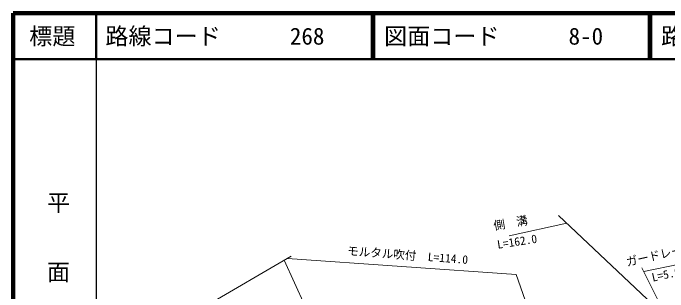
# Model space of a CAD drawing. Units: millimetres, scale not verified. Extents: x 40000 to 680000, y 20000 to 380000.
# Drawn here: x 40000 to 181866, y 319611 to 380000 of the extents above; entities that cross this region are included whole.
import ezdxf
from ezdxf.enums import TextEntityAlignment as Align

# ---------------------------------------------------------------- set-up
doc = ezdxf.new("R2010")
doc.units = ezdxf.units.MM
doc.header["$LTSCALE"] = 1000
for name, color, linetype, lineweight in [('M-TTL', 2, 'Continuous', 140), ('M-TTL-BAND', 7, 'Continuous', 25), ('M-TTL-LINE', 7, 'Continuous', 50), ('M-TTL-TXT', 7, 'Continuous', 13), ('M-WORK', 1, 'Continuous', 13)]:
    doc.layers.add(name, color=color, linetype=linetype, lineweight=lineweight)
doc.styles.add('@ＭＳ ゴシック', font='')
doc.styles.add('ＭＳ ゴシック', font='')
doc.styles.get('@ＭＳ ゴシック').set_extended_font_data('@MS Gothic')
doc.styles.get('ＭＳ ゴシック').set_extended_font_data('MS Gothic')

msp = doc.modelspace()

# ---------------------------------------------------------------- linework, layer by layer
at = {"layer": 'M-TTL'}
for p, q in [((40000, 380000), (40000, 20000)), ((680000, 380000), (40000, 380000))]:
    msp.add_line(p, q, dxfattribs=at)
at = {"layer": 'M-TTL-BAND'}
msp.add_line((58000, 370000), (58000, 20000), dxfattribs=at)
at = {"layer": 'M-TTL-LINE'}
for p, q in [((58000, 380000), (58000, 370000)), ((117750, 380000), (117750, 370000)), ((118250, 380000), (118250, 370000)), ((177750, 380000), (177750, 370000)), ((178250, 380000), (178250, 370000)), ((40000, 370000), (680000, 370000))]:
    msp.add_line(p, q, dxfattribs=at)
at = {"layer": 'M-WORK'}
for p, q in [((147457, 331761), (159950, 334474)), ((81719, 316538), (100227, 327315)), ((176659, 324002), (184408, 325631)), ((184919, 307350), (176238, 324852))]:
    msp.add_line(p, q, dxfattribs=at)
for points in [[(189722, 309445), (185032, 310826), (158169, 336153)], [(168816, 266141), (158659, 265281), (153731, 266995), (150839, 269673), (142447, 276279), (128020, 286349), (114379, 294099), (107665, 306811), (98746, 326453)], [(99461, 326869), (149017, 323373), (168943, 266487)]]:
    msp.add_lwpolyline(points, dxfattribs=at)

# ---------------------------------------------------------------- texts
at = {"layer": 'M-TTL-BAND', "style": '@ＭＳ ゴシック'}
msp.add_text('平\u3000\u3000面\u3000\u3000図', height=3666, rotation=270, dxfattribs=at).set_placement((49777, 306475), align=Align.MIDDLE_RIGHT)
at = {"layer": 'M-TTL-TXT', "style": 'ＭＳ ゴシック'}
msp.add_text('標題', height=3666, dxfattribs=at).set_placement((48500, 375000), align=Align.MIDDLE_CENTER)
for s, p in [('路線コード      268', (60000, 375000)), ('路 線 名      一般県道豊田三隅線', (180380, 375000)), ('図面コード      8-0', (120380, 375000))]:
    msp.add_text(s, height=3666, dxfattribs=at).set_placement(p, align=Align.MIDDLE_LEFT)
at = {"layer": 'M-WORK', "style": 'ＭＳ ゴシック'}
for s, rotation, p in [('側\u3000溝', 9.728, (144350, 332475)), ('L=162.0', 8.797, (145100, 328404)), ('モルタル吹付\u3000L=114.0', 355.708, (112296, 327071)), ('ガードレール', 12.792, (173154, 324605)), ('L=5.0', 12.578, (178708, 321277))]:
    msp.add_text(s, height=1833, rotation=rotation, dxfattribs=at).set_placement(p, align=Align.BOTTOM_LEFT)

doc.saveas('drawing.dxf')
